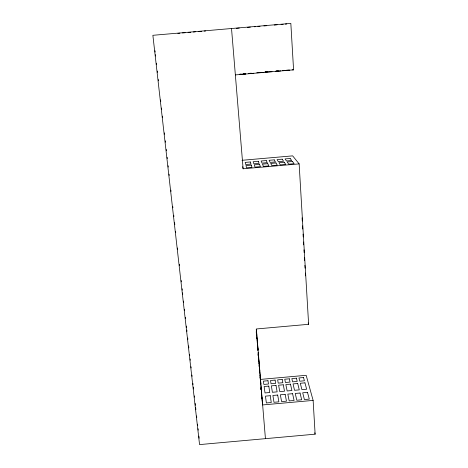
<?xml version="1.0" encoding="UTF-8"?>
<svg xmlns="http://www.w3.org/2000/svg" width="468" height="468" viewBox="0 0 468 468"><rect width="100%" height="100%" fill="white"/><g stroke="black" fill="none" stroke-linecap="round" stroke-linejoin="round"><path stroke-width="0.7" d="M260.208 379.431L306.171 375.307L313.127 400.409L315.128 434.175L199.555 444.6L152.872 35.305L290.833 23.4L293.582 69.855L235.357 74.909M313.127 400.409L262.647 404.943L261.858 398.584M241.991 160.296L292.646 155.862L299.14 163.882L308.628 324.306L256.365 328.969L265.432 438.656M177.84 33.374L179.829 33.199M182.491 32.971L185.147 32.742M188.054 32.491L190.71 32.263M193.366 32.035L195.361 31.859M198.262 31.608L201.585 31.321M204.241 31.093L205.569 30.982M236.41 28.32L239.283 28.068M247.49 27.36L250.362 27.115M254.264 26.775L255.698 26.653M257.85 26.465L260.003 26.284M263.905 25.945L266.778 25.699M274.266 25.05L277.132 24.804M281.034 24.465L283.187 24.283M285.334 24.096L286.767 23.973M243.535 73.833L244.899 73.716M248.602 73.394L250.637 73.219M259.781 72.423L261.144 72.306M264.847 71.984L266.883 71.809M276.026 71.019L277.384 70.896M241.043 74.149L239.663 74.272L245.753 73.95L243.793 73.909M248.912 73.464L251.661 73.23M259.535 72.546L263.279 72.435L256.786 72.786M267.404 71.861L265.338 72.043L272.037 71.674L270.837 71.563M275.956 71.118L278.706 70.884M283.824 70.44L282.45 70.557L289.557 70.153L286.574 70.2M248.882 73.681L253.814 73.254M275.874 71.341L280.8 70.914M242.658 166.684L243.12 168.79L299.14 163.882M292.19 69.802L293.582 69.855M308.16 322.932L308.628 324.306M314.765 432.777L315.128 434.175M256.236 329.302L256.809 335.357M256.242 331.139L256.522 333.245M256.452 333.69L256.265 332.268L256.37 333.573M256.739 335.813L257.406 342.582L257.119 340.423M256.733 337.545L256.926 338.984M257.189 341.927L257.535 344.506M257.657 347.145L258.003 349.76L257.616 345.15M257.605 347.701L257.95 350.339M258.067 352.884L258.506 356.224M258.096 354.042L258.359 356.06M258.535 357.412L259.178 363.981L259.003 362.618M258.558 359.202L258.822 361.249M258.763 361.688L258.588 360.313L258.693 361.577M259.032 363.753L259.758 371.025L259.488 368.936M259.044 365.45L259.225 366.842M259.518 370.018L259.875 372.826M259.524 371.627L259.705 373.049M259.974 375.178L260.272 378.36M260.454 381.35L260.822 384.251M260.454 382.198L260.705 384.164M260.869 385.48L261.273 389.347M260.904 387.235L261.238 389.891M260.933 388.323L261.103 389.663M261.355 391.663L262.051 398.748L261.887 397.396M261.378 393.336L261.63 395.366M155.007 50.737L155.16 52.053M155.458 54.697L155.61 56.02M156.429 63.244L156.581 64.555M157.324 71.078L157.47 72.382M158.283 79.513L158.43 80.806M160.606 99.877L160.77 101.31M161.536 108.038L161.694 109.459M162.454 116.146L162.618 117.556M164.367 132.894L164.525 134.287M165.268 140.839L165.426 142.225M166.245 149.421L166.403 150.795M167.14 157.26L167.292 158.623M168.106 165.725L168.258 167.076M169.059 174.125L169.211 175.471M170.879 190.096L171.031 191.424M172.75 206.511L172.897 207.815M173.751 215.28L173.897 216.579M174.593 222.698L174.816 224.628M175.576 231.35L175.722 232.625M177.477 248.005L177.641 249.45M179.338 264.344L179.501 265.765M181.169 280.449L181.332 281.853M182.116 288.768L182.274 290.16M182.584 292.863L182.742 294.249M183.52 301.094L183.678 302.468M184.451 309.26L184.608 310.623M185.375 317.368L185.533 318.726M186.369 326.091L186.521 327.442M186.82 330.057L186.972 331.397M187.726 338.019L187.879 339.347M188.627 345.916L188.856 347.905M189.599 354.422L189.745 355.738M190.113 358.944L190.26 360.249M190.997 366.701L191.143 367.994M191.944 375.043L192.091 376.33M192.886 383.327L193.032 384.608M193.319 387.094L193.536 389.002M194.325 395.916L194.466 397.18M195.179 403.41L195.39 405.3M195.671 407.733L195.881 409.611M196.607 415.976L196.771 417.427M197.537 424.16L197.701 425.599M198.058 428.706L198.221 430.139M198.9 436.077L199.14 438.212M231.52 28.519L243.12 168.79M258.213 352.316L258.482 355.586M259.968 373.528L260.337 378.021M260.541 380.513L260.811 383.701M261.378 390.616L261.483 391.886M257.646 348.947L257.751 350.234M258.114 354.645L258.225 355.92M259.986 377.202L260.091 378.454M260.91 388.376L261.033 389.821M302.082 217.825L302.275 221.048M302.556 225.833L302.749 229.039M303.048 234.064L303.217 236.978M303.516 241.968L303.685 244.858M303.978 249.818L304.147 252.691M304.44 257.611L304.61 260.465M304.896 265.356L305.066 268.187M305.352 273.049L305.522 275.863M267.983 380.724L263.408 381.133L263.858 384.427L268.474 384.012L267.983 380.724M275.09 380.086L270.522 380.496L271.042 383.783L275.664 383.368L275.09 380.086M282.204 379.449L277.635 379.858L278.232 383.134L282.847 382.725L282.204 379.449M289.312 378.811L284.743 379.22L285.416 382.491L290.031 382.075L289.312 378.811M296.425 378.173L291.851 378.583L292.599 381.847L297.215 381.432L296.425 378.173M303.533 377.536L298.958 377.945L299.783 381.204L304.399 380.788L303.533 377.536M268.79 386.088L264.139 386.504L265.017 392.945L269.761 392.523L268.79 386.088M276.021 385.439L271.376 385.854L272.394 392.283L277.138 391.856L276.021 385.439M283.257 384.79L278.606 385.205L279.77 391.622L284.515 391.195L283.257 384.79M290.488 384.14L285.837 384.556L287.153 390.961L291.892 390.534L290.488 384.14M297.718 383.491L293.067 383.912L294.53 390.3L299.268 389.873L297.718 383.491M304.949 382.842L300.298 383.263L301.901 389.633L306.645 389.212L304.949 382.842M270.241 395.7L265.45 396.133L266.38 402.971L271.264 402.533L270.241 395.7M277.688 395.033L272.897 395.466L273.985 402.287L278.875 401.848L277.688 395.033M285.141 394.366L280.35 394.793L281.59 401.608L286.48 401.164L285.141 394.366M292.588 393.693L287.802 394.126L289.195 400.924L294.079 400.485L292.588 393.693M300.035 393.026L295.249 393.453L296.8 400.239L301.685 399.801L300.035 393.026M307.482 392.36L302.697 392.787L304.399 399.555L309.284 399.116L307.482 392.36M250.304 161.963L245.173 162.408L245.718 164.531L250.959 164.075L250.304 161.963M258.277 161.261L253.147 161.712L253.872 163.818L259.114 163.361L258.277 161.261M266.251 160.565L261.121 161.015L262.021 163.104L267.263 162.648L266.251 160.565M274.219 159.863L269.094 160.313L270.171 162.39L275.412 161.934L274.219 159.863M282.192 159.167L277.068 159.617L278.32 161.676L283.561 161.22L282.192 159.167M290.16 158.471L285.035 158.921L286.469 160.963L291.704 160.506L290.16 158.471M251.287 165.122L245.987 165.584L246.572 167.854L251.989 167.38L251.287 165.122M259.524 164.403L254.229 164.865L255.001 167.117L260.419 166.643L259.524 164.403M267.766 163.677L262.466 164.139L263.431 166.38L268.848 165.9L267.766 163.677M276.003 162.958L270.709 163.42L271.855 165.637L277.272 165.163L276.003 162.958M284.24 162.232L278.946 162.7L280.285 164.9L285.702 164.426L284.24 162.232M292.471 161.513L287.176 161.975L288.709 164.163L294.12 163.689L292.471 161.513"/></g></svg>
